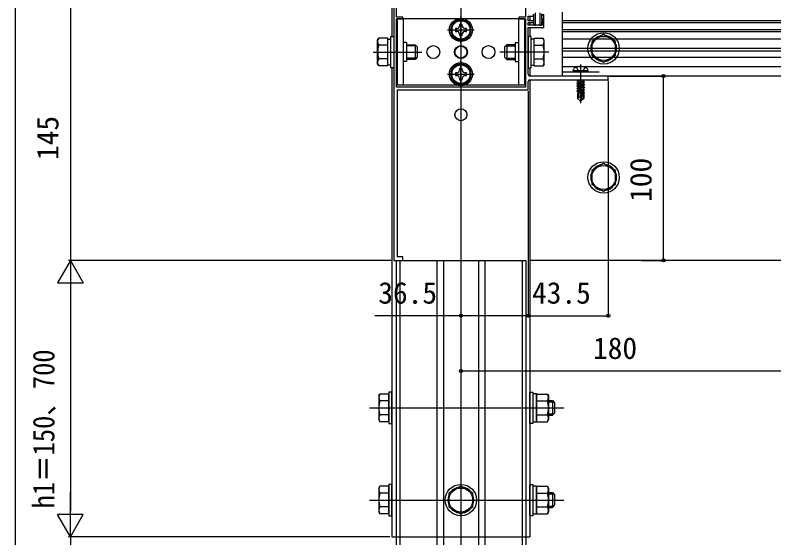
# Model space of a CAD drawing. Units: millimetres, scale not verified. Extents: x -700 to 700, y -1044 to 1038.
# Drawn here: x -700 to -288.1, y -806.2 to -522.7 of the extents above; entities that cross this region are included whole.
import ezdxf
from ezdxf.enums import TextEntityAlignment as Align

# ---------------------------------------------------------------- set-up
doc = ezdxf.new("R2010")
doc.units = ezdxf.units.MM
doc.header["$LTSCALE"] = 6
for name, color, linetype in [('0-2_YKK_11', 7, 'Continuous'), ('0-4_YKK_12', 2, 'Continuous'), ('0-5_YKK_13', 4, 'Continuous'), ('0-6_YKK_D', 6, 'Continuous'), ('0-7_YKK_ZWAK', 7, 'Continuous')]:
    doc.layers.add(name, color=color, linetype=linetype)
doc.styles.add('ＭＳ ゴシック', font='')
doc.styles.get('ＭＳ ゴシック').set_extended_font_data('MS Gothic')

msp = doc.modelspace()

# ---------------------------------------------------------------- linework, layer by layer
at = {"layer": '0-2_YKK_11'}
for points in [[(-494.5, -514.2), (-494.5, -655.7), (-489.5, -655.7), (-489.5, -653.7), (-492.5, -653.7), (-492.5, -563.2), (-421.5, -563.2), (-421.5, -558.7)], [(-413.445, -522.151), (-414.2, -523.459), (-414.2, -524), (-414.02, -524.275), (-413.9, -524.458), (-413.9, -528.2), (-421.5, -528.2), (-421.5, -526.7), (-418.624, -526.7), (-418.464, -526.312), (-419.076, -525.7), (-421.5, -525.7), (-421.5, -523.2), (-418.5, -523.2), (-418.5, -522.2)], [(-421.5, -554.7), (-421.5, -529.4), (-413, -529.4), (-413, -522.27)], [(-418.5, -522.2), (-418.5, -527.624), (-417.87, -528.254), (-417.5, -528.1), (-417.5, -521.5)], [(-415.1, -521.5), (-415.1, -528.2), (-414.1, -528.2), (-414.1, -526.046), (-413.9, -525.7), (-413.9, -525.1), (-414.02, -524.86), (-414.1, -524.7), (-414.1, -522)], [(-420.5, -557.7), (-378, -557.7), (-378, -555.7), (-420.5, -555.7)]]:
    msp.add_lwpolyline(points, dxfattribs=at)
msp.add_lwpolyline([(-423, -561.7), (-493, -561.7), (-493, -524.7), (-489.5, -524.7), (-489.5, -523.7), (-493, -523.7), (-493, -512.7), (-490.5, -512.7), (-490, -513.2), (-484, -513.2), (-483.5, -512.7), (-460.5, -512.7), (-460, -513.2), (-454, -513.2), (-453.5, -512.7), (-423, -512.7), (-423, -523.7), (-426.5, -523.7), (-426.5, -524.7), (-423, -524.7)], close=True, dxfattribs=at)
for centre, start, end in [((-420.5, -554.7), 180.00001, 269.99999), ((-420.5, -558.7), 90.00001, 179.99999)]:
    msp.add_arc(centre, 1, start, end, dxfattribs=at)
at = {"layer": '0-4_YKK_12'}
for p, q in [((-458, -58.7), (-458, -1005.7)), ((-495.5, -77.7), (-495.5, -534.2)), ((-403, -521), (-403, -555.7)), ((-420.5, -523.2), (-420.5, -525.7)), ((-420.5, -523.2), (-420.5, -525.7)), ((-420.5, -523.2), (-420.5, -525.7)), ((-420.5, -526.7), (-420.5, -528.2)), ((-420.5, -526.7), (-420.5, -528.2)), ((487, -526.82), (-403, -526.82)), ((-420.5, -529.4), (-420.5, -533.194)), ((-420.5, -529.4), (-420.5, -534.2)), ((-420.5, -529.4), (-420.5, -534.2)), ((487, -531.7), (-403, -531.7)), ((487, -542.2), (-403, -542.2)), ((-495.5, -551.2), (-495.5, -805.7)), ((-420.5, -551.2), (-420.5, -553.7)), ((-420.5, -551.2), (-420.5, -555.7)), ((487, -555.7), (-403, -555.7)), ((-420.5, -557.7), (-420.5, -655.7)), ((-420.5, -557.7), (-420.5, -805.7)), ((-493.2, -655.7), (-422.8, -655.7)), ((504.5, -655.7), (-420.5, -655.7)), ((-495.5, -805.7), (-420.5, -805.7))]:
    msp.add_line(p, q, dxfattribs=at)
for points in [[(-493.2, -655.7), (-493.2, -805.7), (-493.2, -905.7)], [(-491.2, -655.7), (-491.2, -805.7), (-491.2, -905.7)], [(-471, -655.7), (-471, -805.7), (-471, -905.7)], [(-467.5, -655.7), (-467.5, -805.7), (-467.5, -905.7)], [(-448.5, -655.7), (-448.5, -805.7), (-448.5, -905.7)], [(-445, -655.7), (-445, -805.7), (-445, -905.7)], [(-424.8, -655.7), (-424.8, -805.7), (-424.8, -905.7)], [(-422.8, -655.7), (-422.8, -805.7), (-422.8, -905.7)]]:
    msp.add_lwpolyline(points, dxfattribs=at)
at = {"layer": '0-5_YKK_13'}
for p, q in [((-492.5, -560.7), (-492.5, -524.7)), ((-423.5, -524.7), (-492.5, -524.7)), ((-489.3, -524.7), (-489.3, -560.7)), ((-458, -537.95), (-458, -523.45)), ((-426.7, -524.7), (-426.7, -560.7)), ((-403, -525.7), (-403, -555.7)), ((487, -525.7), (-403, -525.7)), ((-465.25, -530.7), (-450.75, -530.7)), ((-460.28, -529.94), (-461, -529.94)), ((487, -530.7), (-403, -530.7)), ((-503.2, -536.2), (-502.619, -535.194)), ((-497.7, -535.194), (-502.619, -535.194)), ((-497.7, -550.206), (-497.7, -535.194)), ((-455.72, -531.46), (-455, -531.46)), ((-418.3, -535.194), (-413.381, -535.194)), ((-418.3, -550.206), (-418.3, -535.194)), ((-412.8, -536.2), (-413.381, -535.194)), ((-503.2, -549.2), (-503.2, -536.2)), ((-497.7, -538.947), (-502.619, -538.947)), ((-497.7, -535.65), (-496.1, -535.65)), ((-497.7, -546.7), (-497.7, -538.7)), ((-487.5, -537.5), (-489.3, -537.5)), ((-487.5, -537.5), (-487.5, -547.9)), ((-487.5, -538.7), (-482.9, -538.7)), ((-482.252, -539.348), (-487.5, -539.348)), ((-482.9, -538.7), (-482.9, -546.7)), ((-481.7, -539.9), (-482.9, -538.7)), ((-434.3, -539.9), (-433.1, -538.7)), ((-433.748, -539.348), (-428.5, -539.348)), ((-428.5, -538.7), (-433.1, -538.7)), ((-433.1, -538.7), (-433.1, -546.7)), ((-428.5, -537.5), (-428.5, -547.9)), ((-428.5, -537.5), (-426.7, -537.5)), ((-418.3, -535.65), (-419.9, -535.65)), ((-418.3, -546.7), (-418.3, -538.7)), ((-418.3, -538.947), (-413.381, -538.947)), ((-412.8, -549.2), (-412.8, -536.2)), ((487, -535.7), (-403, -535.7)), ((-505.7, -542.7), (-479.2, -542.7)), ((-481.7, -539.9), (-481.7, -545.5)), ((-410.3, -542.7), (-436.8, -542.7)), ((-434.3, -539.9), (-434.3, -545.5)), ((487, -540.7), (-403, -540.7)), ((-497.7, -546.453), (-502.619, -546.453)), ((-482.252, -546.052), (-487.5, -546.052)), ((-482.9, -546.7), (-487.5, -546.7)), ((-481.7, -545.5), (-482.9, -546.7)), ((-458, -561.95), (-458, -547.45)), ((-434.3, -545.5), (-433.1, -546.7)), ((-433.748, -546.052), (-428.5, -546.052)), ((-433.1, -546.7), (-428.5, -546.7)), ((-418.3, -546.453), (-413.381, -546.453)), ((487, -545.7), (-403, -545.7)), ((-503.2, -549.2), (-502.619, -550.206)), ((-497.7, -550.206), (-502.619, -550.206)), ((-496.1, -549.75), (-497.7, -549.75)), ((-487.5, -547.9), (-489.3, -547.9)), ((-428.5, -547.9), (-426.7, -547.9)), ((-419.9, -549.75), (-418.3, -549.75)), ((-418.3, -550.206), (-413.381, -550.206)), ((-412.8, -549.2), (-413.381, -550.206)), ((487, -550.7), (-403, -550.7)), ((-393, -549.5), (-393, -570.4)), ((-465.25, -554.7), (-450.75, -554.7)), ((-460.28, -553.94), (-461, -553.94)), ((-455.72, -555.46), (-455, -555.46)), ((-403, -553.4), (-383, -553.4)), ((487, -555.7), (-403, -555.7)), ((-397, -552.9), (-396.859, -552.098)), ((-389, -552.9), (-397, -552.9)), ((-397, -552.9), (-396.912, -553.4)), ((-389.088, -553.4), (-396.912, -553.4)), ((-389, -552.9), (-389.141, -552.098)), ((-389, -552.9), (-389.088, -553.4)), ((-391.2, -557.7), (-395.1, -558.35)), ((-395.1, -558.25), (-391.8, -557.7)), ((-395.1, -558.25), (-394.55, -557.932)), ((-395.1, -558.25), (-395.1, -558.35)), ((-395.1, -558.35), (-394.55, -558.668)), ((-395.1, -559.65), (-390.9, -558.95)), ((-390.9, -559.05), (-395.1, -559.75)), ((-395.1, -559.65), (-394.55, -559.332)), ((-395.1, -559.65), (-395.1, -559.75)), ((-395.1, -559.75), (-394.55, -560.068)), ((-393.521, -557.7), (-394.55, -557.932)), ((-394.55, -557.7), (-394.55, -557.932)), ((-391.45, -558.632), (-394.55, -559.332)), ((-394.55, -558.668), (-394.55, -559.332)), ((-391.45, -560.032), (-394.55, -560.732)), ((-394.55, -560.068), (-394.55, -560.732)), ((-391.45, -557.968), (-391.45, -558.632)), ((-390.9, -558.95), (-391.45, -558.632)), ((-391.45, -559.368), (-391.45, -560.032)), ((-390.9, -560.35), (-391.45, -560.032)), ((-390.9, -558.95), (-390.9, -559.05)), ((-395.1, -561.05), (-390.9, -560.35)), ((-390.9, -560.45), (-395.1, -561.15)), ((-395.1, -561.05), (-394.55, -560.732)), ((-395.1, -561.05), (-395.1, -561.15)), ((-395.1, -561.15), (-394.55, -561.468)), ((-395.1, -562.45), (-390.9, -561.75)), ((-390.9, -561.85), (-395.1, -562.55)), ((-395.1, -562.45), (-394.55, -562.132)), ((-395.1, -562.45), (-395.1, -562.55)), ((-395.1, -562.55), (-394.55, -562.868)), ((-395.1, -563.85), (-392.074, -563.346)), ((-392.102, -563.45), (-395.1, -563.95)), ((-395.1, -563.85), (-394.55, -563.532)), ((-395.1, -563.85), (-395.1, -563.95)), ((-395.1, -563.95), (-394.55, -564.268)), ((-391.45, -561.432), (-394.55, -562.132)), ((-394.55, -561.468), (-394.55, -562.132)), ((-391.45, -562.832), (-394.55, -563.532)), ((-394.55, -562.868), (-394.55, -563.532)), ((-392.16, -563.728), (-394.55, -564.268)), ((-394.55, -564.268), (-394.55, -564.932)), ((-392.09, -563.393), (-393, -567.778)), ((-391.668, -563.277), (-392.85, -568.976)), ((-391.668, -563.278), (-390.9, -563.15)), ((-390.9, -563.25), (-391.613, -563.369)), ((-391.45, -564.232), (-391.603, -564.267)), ((-391.6, -563.448), (-391.6, -567.726)), ((-391.45, -560.768), (-391.45, -561.432)), ((-390.9, -561.75), (-391.45, -561.432)), ((-391.45, -562.168), (-391.45, -562.832)), ((-390.9, -563.15), (-391.45, -562.832)), ((-391.45, -563.568), (-391.45, -564.232)), ((-391, -564.492), (-391.45, -564.232)), ((-390.9, -560.35), (-390.9, -560.45)), ((-390.9, -561.75), (-390.9, -561.85)), ((-390.9, -563.15), (-390.9, -563.25)), ((-394.7, -565), (-394.55, -564.932)), ((-394.7, -565), (-394.7, -567.85)), ((-392.424, -565), (-394.7, -565)), ((-393.743, -567.047), (-394.7, -567.85)), ((-393.15, -569.4), (-394.7, -567.85)), ((-392.305, -564.425), (-394.55, -564.932)), ((-392.365, -564.717), (-394.083, -565)), ((-393, -567.778), (-393.15, -569.4)), ((-393, -567.778), (-393, -569.4)), ((-391.6, -567.726), (-392.85, -568.976)), ((-392.85, -569.4), (-391.3, -567.85)), ((-392.42, -564.984), (-392.504, -565)), ((-391, -564.492), (-391.6, -564.591)), ((-391, -564.708), (-391.6, -564.824)), ((-391.3, -565), (-391.6, -565)), ((-391.3, -567.85), (-391.6, -567.726)), ((-391, -564.708), (-391.3, -564.881)), ((-391.3, -564.881), (-391.3, -567.85)), ((-391, -564.492), (-391, -564.708)), ((-393.15, -569.4), (-392.85, -569.4)), ((-392.85, -568.976), (-392.85, -569.4)), ((-502.6, -729.2), (-502.019, -728.194)), ((-418.9, -728), (-416.9, -728)), ((-502.6, -729.2), (-502.6, -742.2)), ((-497.1, -731.947), (-502.019, -731.947)), ((-416.9, -731.947), (-410.981, -731.947)), ((-410.4, -732.38), (-407.62, -732.38)), ((-408.3, -731.7), (-408.3, -739.7)), ((-507.6, -735.7), (-402.1, -735.7)), ((-497.1, -739.453), (-502.019, -739.453)), ((-416.9, -739.453), (-410.981, -739.453)), ((-410.4, -739.02), (-407.62, -739.02)), ((-502.6, -742.2), (-502.019, -743.206)), ((-497.1, -743.206), (-502.019, -743.206)), ((-502.6, -779.2), (-502.019, -778.194)), ((-418.9, -778), (-416.9, -778)), ((-502.6, -779.2), (-502.6, -792.2)), ((-497.1, -781.947), (-502.019, -781.947)), ((-416.9, -781.947), (-410.981, -781.947)), ((-410.4, -782.38), (-407.62, -782.38)), ((-408.3, -781.7), (-408.3, -789.7)), ((-507.6, -785.7), (-402.1, -785.7)), ((-497.1, -789.453), (-502.019, -789.453)), ((-416.9, -789.453), (-410.981, -789.453)), ((-410.4, -789.02), (-407.62, -789.02)), ((-502.6, -792.2), (-502.019, -793.206)), ((-497.1, -793.206), (-502.019, -793.206))]:
    msp.add_line(p, q, dxfattribs=at)
for points in [[(-423.5, -524.7), (-423.5, -560.7), (-492.5, -560.7)], [(-461, -529.94), (-461, -531.46), (-460.28, -531.46)], [(-457.24, -528.42), (-457.24, -527.7), (-458.76, -527.7), (-458.76, -528.42)], [(-455, -531.46), (-455, -529.94), (-455.72, -529.94)], [(-458.76, -532.98), (-458.76, -533.7), (-457.24, -533.7), (-457.24, -532.98)], [(-457.24, -552.42), (-457.24, -551.7), (-458.76, -551.7), (-458.76, -552.42)], [(-395.3, -550.921), (-394.145, -553.237), (-393, -553.846)], [(-390.7, -550.921), (-391.855, -553.237), (-393, -553.846)], [(-461, -553.94), (-461, -555.46), (-460.28, -555.46)], [(-455, -555.46), (-455, -553.94), (-455.72, -553.94)], [(-458.76, -556.98), (-458.76, -557.7), (-457.24, -557.7), (-457.24, -556.98)], [(-390.987, -557.7), (-391.45, -557.968), (-394.55, -558.668)], [(-390.9, -559.05), (-391.45, -559.368), (-394.55, -560.068)], [(-390.9, -560.45), (-391.45, -560.768), (-394.55, -561.468)], [(-390.9, -561.85), (-391.45, -562.168), (-394.55, -562.868)], [(-390.9, -563.25), (-391.45, -563.568), (-391.6, -563.601)], [(-393, -567.778), (-393.743, -567.047), (-393.9, -565)], [(-497.1, -743.206), (-497.1, -728.194), (-502.019, -728.194)], [(-416.9, -728), (-416.9, -743.4), (-418.9, -743.4)], [(-416.9, -743.206), (-416.9, -728.194), (-410.981, -728.194), (-410.4, -729.2), (-410.4, -742.2)], [(-410.4, -731.7), (-408.3, -731.7), (-407.1, -732.9), (-407.1, -738.5)], [(-410.4, -739.7), (-408.3, -739.7), (-407.1, -738.5)], [(-416.9, -743.206), (-410.981, -743.206), (-410.4, -742.2)], [(-497.1, -793.206), (-497.1, -778.194), (-502.019, -778.194)], [(-416.9, -778), (-416.9, -793.4), (-418.9, -793.4)], [(-416.9, -793.206), (-416.9, -778.194), (-410.981, -778.194), (-410.4, -779.2), (-410.4, -792.2)], [(-410.4, -781.7), (-408.3, -781.7), (-407.1, -782.9), (-407.1, -788.5)], [(-410.4, -789.7), (-408.3, -789.7), (-407.1, -788.5)], [(-416.9, -793.206), (-410.981, -793.206), (-410.4, -792.2)]]:
    msp.add_lwpolyline(points, dxfattribs=at)
for points in [[(-458, -524.926), (-463, -527.813), (-463, -533.587), (-458, -536.474), (-453, -533.587), (-453, -527.813)], [(-494.5, -534.2), (-494.5, -551.2), (-496.1, -551.2), (-496.1, -534.2)], [(-421.5, -534.2), (-421.5, -551.2), (-419.9, -551.2), (-419.9, -534.2)], [(-380.5, -533.194), (-387, -536.947), (-387, -544.453), (-380.5, -548.206), (-374, -544.453), (-374, -536.947)], [(-458, -548.926), (-463, -551.813), (-463, -557.587), (-458, -560.474), (-453, -557.587), (-453, -551.813)], [(-380.5, -603.194), (-387, -606.947), (-387, -614.453), (-380.5, -618.206), (-374, -614.453), (-374, -606.947)], [(-495.5, -727.2), (-497.1, -727.2), (-497.1, -744.2), (-495.5, -744.2)], [(-418.9, -727.2), (-418.9, -744.2), (-420.5, -744.2), (-420.5, -727.2)], [(-495.5, -777.2), (-497.1, -777.2), (-497.1, -794.2), (-495.5, -794.2)], [(-458, -778.194), (-464.5, -781.947), (-464.5, -789.453), (-458, -793.206), (-451.5, -789.453), (-451.5, -781.947)], [(-418.9, -777.2), (-418.9, -794.2), (-420.5, -794.2), (-420.5, -777.2)]]:
    msp.add_lwpolyline(points, close=True, dxfattribs=at)
for centre, radius in [((-458, -530.7), 6.25), ((-458, -530.7), 5), ((-380.5, -540.7), 8.5), ((-380.5, -540.7), 6.5), ((-473, -542.7), 3.5), ((-458, -542.7), 3.5), ((-458, -542.7), 3.25), ((-443, -542.7), 3.5), ((-458, -554.7), 6.25), ((-458, -554.7), 5), ((-458, -576.7), 3.25), ((-380.5, -610.7), 8.5), ((-380.5, -610.7), 6.5), ((-458, -785.7), 8.5), ((-458, -785.7), 6.5)]:
    msp.add_circle(centre, radius, dxfattribs=at)
for centre, radius, start, end in [((-458, -530.7), 5.575, 93.74848, 146.25152), ((-458, -530.7), 5.575, 33.74848, 86.25152), ((-458, -530.7), 5.575, 153.74848, 206.25152), ((-460.28, -528.42), 1.52, 270, 0), ((-455.72, -528.42), 1.52, 180, 270), ((-458, -530.7), 5.575, 333.74848, 26.25152), ((-499.877, -537.071), 3.323, 145.61575, 214.38425), ((-458, -530.7), 5.575, 213.74848, 266.25152), ((-460.28, -532.98), 1.52, 0, 90), ((-458, -530.7), 5.575, 273.74848, 326.25152), ((-455.72, -532.98), 1.52, 90, 180), ((-416.123, -537.071), 3.323, 325.61575, 34.38425), ((-380.5, -540.7), 7.05, 97.21814, 142.78186), ((-380.5, -540.7), 7.05, 37.21814, 82.78186), ((-490.781, -542.7), 12.419, 162.41205, 197.58795), ((-425.219, -542.7), 12.419, 342.41205, 17.58795), ((-380.5, -540.7), 7.05, 157.21814, 202.78186), ((-380.5, -540.7), 7.05, 337.21814, 22.78186), ((-499.877, -548.329), 3.323, 145.61575, 214.38425), ((-416.123, -548.329), 3.323, 325.61575, 34.38425), ((-380.5, -540.7), 7.05, 217.21814, 262.78186), ((-380.5, -540.7), 7.05, 277.21814, 322.78186), ((-458, -554.7), 5.575, 93.74848, 146.25152), ((-458, -554.7), 5.575, 33.74848, 86.25152), ((-395.972, -552.254), 0.9, 122.05588, 170), ((-393, -557), 6.5, 57.94412, 122.05588), ((-390.028, -552.254), 0.9, 10, 57.94412), ((-458, -554.7), 5.575, 153.74848, 206.25152), ((-460.28, -552.42), 1.52, 270, 0), ((-460.28, -556.98), 1.52, 0, 90), ((-455.72, -552.42), 1.52, 180, 270), ((-455.72, -556.98), 1.52, 90, 180), ((-458, -554.7), 5.575, 333.74848, 26.25152), ((-458, -554.7), 5.575, 213.74848, 266.25152), ((-458, -554.7), 5.575, 273.74848, 326.25152), ((-391.848, -563.448), 0.248, 0, 167.19096), ((-380.5, -610.7), 7.05, 97.21814, 142.78186), ((-380.5, -610.7), 7.05, 37.21814, 82.78186), ((-380.5, -610.7), 7.05, 157.21814, 202.78186), ((-380.5, -610.7), 7.05, 337.21814, 22.78186), ((-380.5, -610.7), 7.05, 217.21814, 262.78186), ((-380.5, -610.7), 7.05, 277.21814, 322.78186), ((-499.277, -730.071), 3.323, 145.61575, 214.38425), ((-413.723, -730.071), 3.323, 325.61575, 34.38425), ((-490.181, -735.7), 12.419, 162.41205, 197.58795), ((-422.819, -735.7), 12.419, 342.41205, 17.58795), ((-499.277, -741.329), 3.323, 145.61575, 214.38425), ((-413.723, -741.329), 3.323, 325.61575, 34.38425), ((-499.277, -780.071), 3.323, 145.61575, 214.38425), ((-413.723, -780.071), 3.323, 325.61575, 34.38425), ((-490.181, -785.7), 12.419, 162.41205, 197.58795), ((-458, -785.7), 7.05, 97.21814, 142.78186), ((-458, -785.7), 7.05, 37.21814, 82.78186), ((-422.819, -785.7), 12.419, 342.41205, 17.58795), ((-458, -785.7), 7.05, 157.21814, 202.78186), ((-458, -785.7), 7.05, 337.21814, 22.78186), ((-499.277, -791.329), 3.323, 145.61575, 214.38425), ((-458, -785.7), 7.05, 217.21814, 262.78186), ((-458, -785.7), 7.05, 277.21814, 322.78186), ((-413.723, -791.329), 3.323, 325.61575, 34.38425)]:
    msp.add_arc(centre, radius, start, end, dxfattribs=at)
at = {"layer": '0-6_YKK_D'}
for p, q in [((-670, -510.7), (-670, -655.7)), ((-377.3, -555.7), (-347, -555.7)), ((-348, -655.7), (-348, -555.7)), ((-378, -558.4), (-378, -686.7)), ((-421.5, -563.9), (-421.5, -686.7)), ((-421.5, -563.9), (-421.5, -686.7)), ((-458, -586.7), (-458, -686.7)), ((-458, -630.532), (-458, -716.7)), ((-670, -655.7), (-677, -667.824)), ((-495.2, -655.7), (-671, -655.7)), ((-495.2, -655.7), (-671, -655.7)), ((-670, -655.7), (-663, -667.824)), ((-670, -655.7), (-670, -679.949)), ((-360, -655.7), (-347, -655.7)), ((-677, -667.824), (-663, -667.824)), ((-670, -669.7), (-670, -791.7)), ((-421.5, -685.7), (-378, -685.7)), ((-458, -715.7), (-278, -715.7)), ((-670, -805.7), (-670, -781.451)), ((-670, -805.7), (-677, -793.576)), ((-663, -793.576), (-677, -793.576)), ((-670, -805.7), (-663, -793.576)), ((-496.5, -805.7), (-671, -805.7)), ((-620, -805.7), (-671, -805.7)), ((-670, -805.7), (-670, -990.7))]:
    msp.add_line(p, q, dxfattribs=at)
msp.add_lwpolyline([(-421.5, -685.7), (-458, -685.7), (-504.673, -685.7)], dxfattribs=at)
for centre in [(-348, -555.7), (-348, -655.7), (-458, -685.7), (-421.5, -685.7), (-421.5, -685.7), (-378, -685.7), (-458, -715.7)]:
    msp.add_circle(centre, 0.85, dxfattribs=at)
at = {"layer": '0-7_YKK_ZWAK'}
msp.add_line((-700, 996.3), (-700, -1043.7), dxfattribs=at)

# ---------------------------------------------------------------- texts
at = {"layer": '0-6_YKK_D', "style": 'ＭＳ ゴシック'}
for s, p in [('145', (-673, -601.291)), ('100', (-351, -623.973))]:
    msp.add_text(s, height=11.73, rotation=90, dxfattribs=at).set_placement(p, align=Align.BOTTOM_LEFT)
for s, p in [('36.5', (-502.855, -682.7)), ('43.5', (-419.386, -682.7)), ('180', (-386.273, -712.7))]:
    msp.add_text(s, height=11.73, dxfattribs=at).set_placement(p, align=Align.BOTTOM_LEFT)
at = {"layer": '0-6_YKK_D', "style": 'ＭＳ ゴシック', "width": 0.9}
msp.add_text('h1＝150、700', height=11.73, rotation=90, dxfattribs=at).set_placement((-675.182, -790.264), align=Align.BOTTOM_LEFT)

doc.saveas('drawing.dxf')
